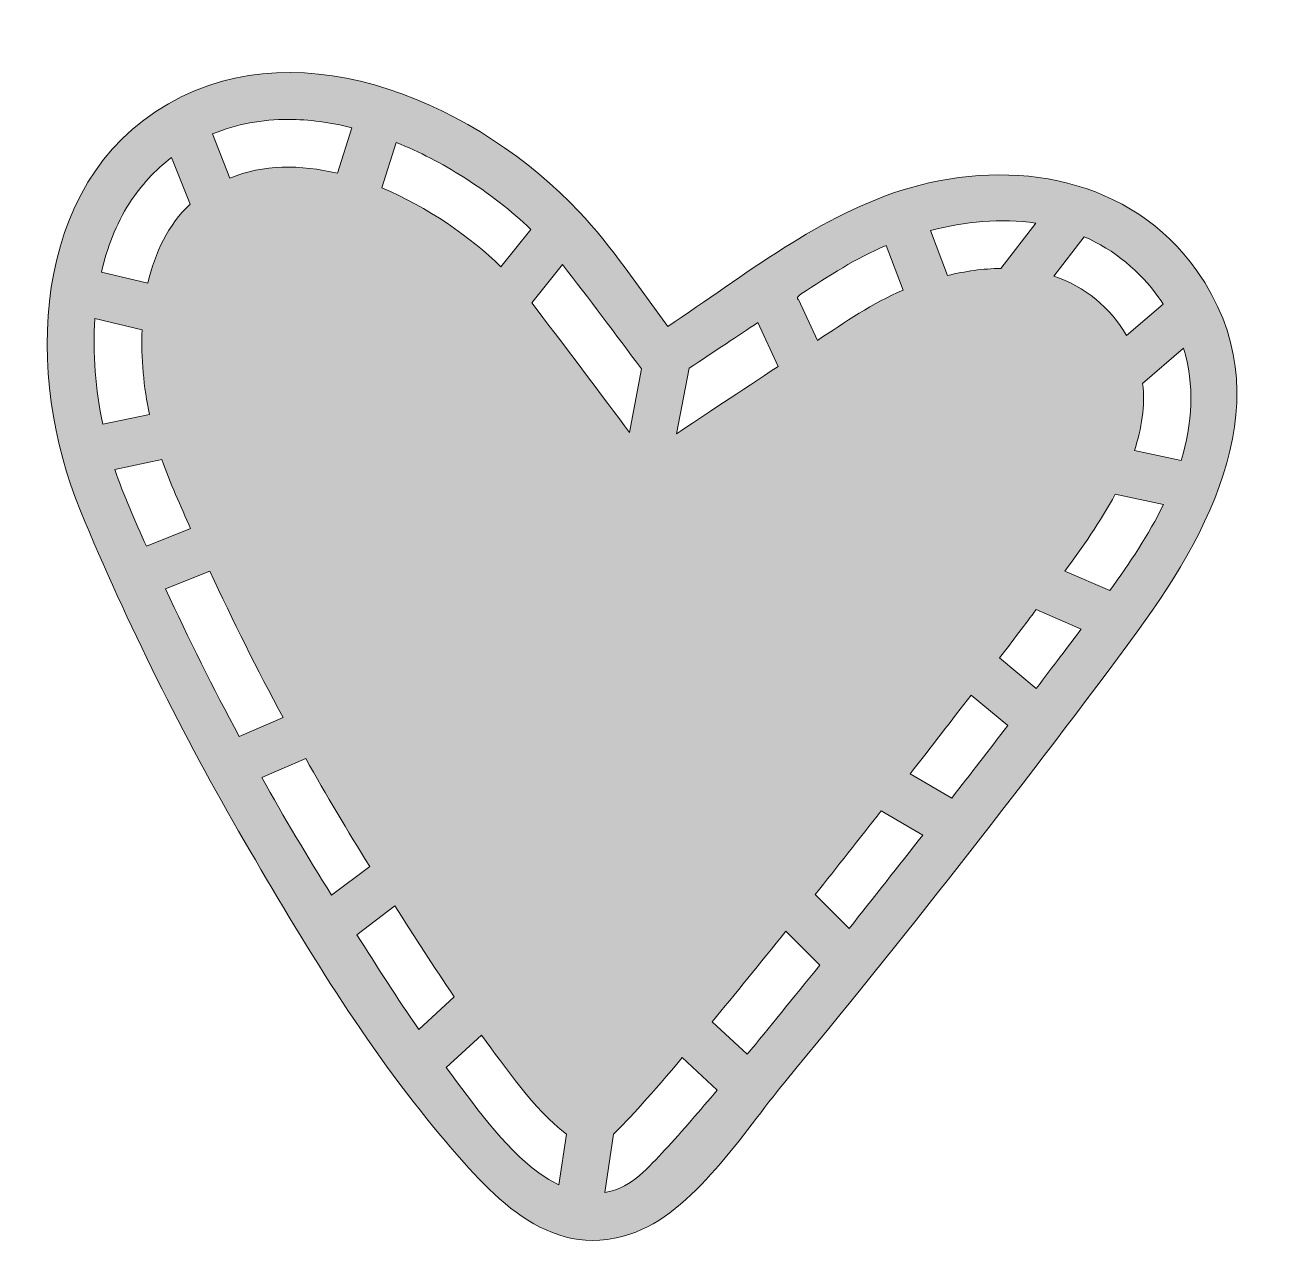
# Model space of a CAD drawing. Header units: inches. Extents: x -2 to 106, y -2 to 104.
import ezdxf

# ---------------------------------------------------------------- set-up
doc = ezdxf.new("R2010")
doc.units = ezdxf.units.IN
doc.header["$MEASUREMENT"] = 0
doc.layers.add('Layer 1', color=7, linetype='Continuous')

msp = doc.modelspace()

# ---------------------------------------------------------------- hatches: boundary and pattern name
at = {"layer": 'Layer 1', "true_color": 0x9157a1}
h = msp.add_hatch(color=215, dxfattribs=at)
h.dxf.hatch_style = 2
edge = h.paths.add_edge_path()
edge.add_spline(control_points=[(2.85, 62.29), (6.87, 52.6), (11.55, 43.18), (16.83, 34.11), (21.86, 25.47), (27.17, 16.59), (33.63, 8.93), (33.63, 8.93), (33.63, 8.93), (33.63, 8.93), (37.67, 4.16), (42.67, -1.82), (49.76, 0.53), (55.19, 2.32), (59.49, 9.3), (62.99, 13.53), (73.07, 25.71), (82.85, 38.2), (92.29, 50.88), (92.29, 50.88), (92.29, 50.88), (92.29, 50.88), (92.29, 50.88), (92.51, 51.19), (92.51, 51.19), (92.51, 51.19), (92.51, 51.19), (92.51, 51.19), (99.3, 60.3), (105.77, 72.08), (98.18, 82.8), (92.57, 90.74), (82.51, 92.46), (73.61, 89.86), (66.02, 87.64), (59.51, 82.37), (53.01, 78.05), (50.56, 81.31), (48.23, 84.87), (45.42, 87.84), (45.42, 87.84), (45.42, 87.84), (45.42, 87.84), (37.02, 96.76), (22.04, 103.76), (10.35, 97.06), (-1.58, 90.23), (-1.88, 73.69), (2.85, 62.29)], knot_values=[0, 0, 0, 0, 0.352778, 0.352778, 0.352778, 0.705556, 0.705556, 0.705556, 1.058333, 1.058333, 1.058333, 1.411111, 1.411111, 1.411111, 1.763889, 1.763889, 1.763889, 2.116667, 2.116667, 2.116667, 2.469444, 2.469444, 2.469444, 2.822222, 2.822222, 2.822222, 3.175, 3.175, 3.175, 3.527778, 3.527778, 3.527778, 3.880556, 3.880556, 3.880556, 4.233333, 4.233333, 4.233333, 4.586111, 4.586111, 4.586111, 4.938889, 4.938889, 4.938889, 5.291667, 5.291667, 5.291667, 5.644444, 5.644444, 5.644444, 5.644444], degree=3, periodic=0)
edge.add_line((2.85, 62.29), (2.85, 62.29))
edge = h.paths.add_edge_path()
edge.add_spline(control_points=[(4.08, 78.73), (4.08, 78.73), (8.1, 77.76), (8.1, 77.76), (8, 75.33), (8.25, 72.84), (8.73, 70.52), (8.73, 70.52), (4.76, 69.69), (4.76, 69.69), (4.12, 72.64), (3.88, 75.72), (4.08, 78.73)], knot_values=[0, 0, 0, 0, 0.352778, 0.352778, 0.352778, 0.705556, 0.705556, 0.705556, 1.058333, 1.058333, 1.058333, 1.411111, 1.411111, 1.411111, 1.411111], degree=3, periodic=0)
edge.add_line((4.08, 78.73), (4.08, 78.73))
edge = h.paths.add_edge_path()
edge.add_spline(control_points=[(5.78, 65.83), (5.78, 65.83), (9.8, 66.67), (9.8, 66.67), (10.5, 64.66), (11.4, 62.72), (12.25, 60.78), (12.25, 60.78), (8.47, 59.27), (8.47, 59.27), (7.52, 61.43), (6.52, 63.59), (5.78, 65.83)], knot_values=[0, 0, 0, 0, 0.352778, 0.352778, 0.352778, 0.705556, 0.705556, 0.705556, 1.058333, 1.058333, 1.058333, 1.411111, 1.411111, 1.411111, 1.411111], degree=3, periodic=0)
edge.add_line((5.78, 65.83), (5.78, 65.83))
edge = h.paths.add_edge_path()
edge.add_spline(control_points=[(20.15, 44.65), (20.15, 44.65), (16.4, 43.03), (16.4, 43.03), (14.18, 47.17), (12.08, 51.37), (10.11, 55.63), (10.11, 55.63), (13.9, 57.15), (13.9, 57.15), (15.85, 52.91), (17.94, 48.75), (20.15, 44.65)], knot_values=[0, 0, 0, 0, 0.352778, 0.352778, 0.352778, 0.705556, 0.705556, 0.705556, 1.058333, 1.058333, 1.058333, 1.411111, 1.411111, 1.411111, 1.411111], degree=3, periodic=0)
edge.add_line((20.15, 44.65), (20.15, 44.65))
edge = h.paths.add_edge_path()
edge.add_spline(control_points=[(18.33, 39.52), (18.33, 39.52), (22.08, 41.14), (22.08, 41.14), (23.83, 38.04), (25.65, 34.97), (27.55, 31.94), (27.55, 31.94), (24.29, 29.48), (24.29, 29.48), (22.22, 32.78), (20.23, 36.12), (18.33, 39.52)], knot_values=[0, 0, 0, 0, 0.352778, 0.352778, 0.352778, 0.705556, 0.705556, 0.705556, 1.058333, 1.058333, 1.058333, 1.411111, 1.411111, 1.411111, 1.411111], degree=3, periodic=0)
edge.add_line((18.33, 39.52), (18.33, 39.52))
edge = h.paths.add_edge_path()
edge.add_spline(control_points=[(26.44, 26.11), (26.44, 26.11), (29.7, 28.57), (29.7, 28.57), (31.36, 25.97), (33.01, 23.35), (34.76, 20.81), (34.76, 20.81), (31.74, 18.02), (31.74, 18.02), (29.9, 20.67), (28.17, 23.39), (26.44, 26.11)], knot_values=[0, 0, 0, 0, 0.352778, 0.352778, 0.352778, 0.705556, 0.705556, 0.705556, 1.058333, 1.058333, 1.058333, 1.411111, 1.411111, 1.411111, 1.411111], degree=3, periodic=0)
edge.add_line((26.44, 26.11), (26.44, 26.11))
edge = h.paths.add_edge_path()
edge.add_spline(control_points=[(41.99, 5.77), (38.88, 8.05), (36.4, 11.69), (34.08, 14.76), (34.08, 14.76), (37.09, 17.54), (37.09, 17.54), (39.2, 14.71), (41.5, 11.23), (44.34, 9.09), (44.34, 9.09), (43.7, 4.75), (43.7, 4.75), (43.11, 5.02), (42.54, 5.37), (41.99, 5.77)], knot_values=[0, 0, 0, 0, 0.352778, 0.352778, 0.352778, 0.705556, 0.705556, 0.705556, 1.058333, 1.058333, 1.058333, 1.411111, 1.411111, 1.411111, 1.763889, 1.763889, 1.763889, 1.763889], degree=3, periodic=0)
edge.add_line((41.99, 5.77), (41.99, 5.77))
edge = h.paths.add_edge_path()
edge.add_spline(control_points=[(52.73, 7.72), (51.41, 6.3), (49.9, 4.54), (47.89, 4.15), (47.89, 4.15), (47.89, 4.15), (47.89, 4.15), (47.8, 4.13), (47.72, 4.12), (47.63, 4.11), (47.63, 4.11), (48.37, 9.09), (48.37, 9.09), (49.64, 10.31), (51.7, 12.62), (54.23, 15.61), (54.23, 15.61), (57.22, 12.84), (57.22, 12.84), (55.75, 11.11), (54.28, 9.38), (52.73, 7.72)], knot_values=[0, 0, 0, 0, 0.352778, 0.352778, 0.352778, 0.705556, 0.705556, 0.705556, 1.058333, 1.058333, 1.058333, 1.411111, 1.411111, 1.411111, 1.763889, 1.763889, 1.763889, 2.116667, 2.116667, 2.116667, 2.469444, 2.469444, 2.469444, 2.469444], degree=3, periodic=0)
edge.add_line((52.73, 7.72), (52.73, 7.72))
edge = h.paths.add_edge_path()
edge.add_spline(control_points=[(63.08, 26.41), (63.08, 26.41), (65.97, 23.5), (65.97, 23.5), (63.68, 20.66), (61.61, 18.11), (59.78, 15.9), (59.78, 15.9), (56.79, 18.67), (56.79, 18.67), (58.74, 21.03), (60.87, 23.66), (63.08, 26.41)], knot_values=[0, 0, 0, 0, 0.352778, 0.352778, 0.352778, 0.705556, 0.705556, 0.705556, 1.058333, 1.058333, 1.058333, 1.411111, 1.411111, 1.411111, 1.411111], degree=3, periodic=0)
edge.add_line((63.08, 26.41), (63.08, 26.41))
edge = h.paths.add_edge_path()
edge.add_spline(control_points=[(53.75, 68.88), (53.75, 68.88), (54.81, 74.47), (54.81, 74.47), (57.07, 75.97), (59.02, 77.26), (60.68, 78.37), (60.68, 78.37), (62.42, 74.63), (62.42, 74.63), (59.31, 72.57), (55.98, 70.36), (53.75, 68.88)], knot_values=[0, 0, 0, 0, 0.352778, 0.352778, 0.352778, 0.705556, 0.705556, 0.705556, 1.058333, 1.058333, 1.058333, 1.411111, 1.411111, 1.411111, 1.411111], degree=3, periodic=0)
edge.add_line((53.75, 68.88), (53.75, 68.88))
edge = h.paths.add_edge_path()
edge.add_spline(control_points=[(68.48, 26.64), (68.48, 26.64), (65.59, 29.54), (65.59, 29.54), (67.46, 31.9), (69.36, 34.3), (71.22, 36.68), (71.22, 36.68), (74.77, 34.61), (74.77, 34.61), (72.7, 31.97), (70.58, 29.28), (68.48, 26.64)], knot_values=[0, 0, 0, 0, 0.352778, 0.352778, 0.352778, 0.705556, 0.705556, 0.705556, 1.058333, 1.058333, 1.058333, 1.411111, 1.411111, 1.411111, 1.411111], degree=3, periodic=0)
edge.add_line((68.48, 26.64), (68.48, 26.64))
edge = h.paths.add_edge_path()
edge.add_spline(control_points=[(77.25, 37.78), (77.25, 37.78), (73.7, 39.85), (73.7, 39.85), (75.52, 42.18), (77.27, 44.45), (78.9, 46.57), (78.9, 46.57), (82.03, 43.97), (82.03, 43.97), (80.45, 41.9), (78.85, 39.84), (77.25, 37.78)], knot_values=[0, 0, 0, 0, 0.352778, 0.352778, 0.352778, 0.705556, 0.705556, 0.705556, 1.058333, 1.058333, 1.058333, 1.411111, 1.411111, 1.411111, 1.411111], degree=3, periodic=0)
edge.add_line((77.25, 37.78), (77.25, 37.78))
edge = h.paths.add_edge_path()
edge.add_spline(control_points=[(84.46, 53.87), (84.46, 53.87), (88.31, 52.21), (88.31, 52.21), (87.21, 50.74), (85.91, 49.03), (84.46, 47.13), (84.46, 47.13), (81.33, 49.74), (81.33, 49.74), (82.48, 51.24), (83.53, 52.63), (84.46, 53.87)], knot_values=[0, 0, 0, 0, 0.352778, 0.352778, 0.352778, 0.705556, 0.705556, 0.705556, 1.058333, 1.058333, 1.058333, 1.411111, 1.411111, 1.411111, 1.411111], degree=3, periodic=0)
edge.add_line((84.46, 53.87), (84.46, 53.87))
edge = h.paths.add_edge_path()
edge.add_spline(control_points=[(90.74, 55.5), (90.74, 55.5), (86.91, 57.16), (86.91, 57.16), (88.37, 59.14), (89.95, 61.36), (91.2, 63.71), (91.2, 63.71), (95.33, 62.84), (95.33, 62.84), (94.06, 60.24), (92.44, 57.83), (90.74, 55.5)], knot_values=[0, 0, 0, 0, 0.352778, 0.352778, 0.352778, 0.705556, 0.705556, 0.705556, 1.058333, 1.058333, 1.058333, 1.411111, 1.411111, 1.411111, 1.411111], degree=3, periodic=0)
edge.add_line((90.74, 55.5), (90.74, 55.5))
edge = h.paths.add_edge_path()
edge.add_spline(control_points=[(93.55, 73.18), (93.55, 73.18), (97.05, 76.2), (97.05, 76.2), (98.01, 73.05), (97.8, 69.71), (96.84, 66.59), (96.84, 66.59), (92.84, 67.44), (92.84, 67.44), (93.47, 69.33), (93.77, 71.26), (93.55, 73.18)], knot_values=[0, 0, 0, 0, 0.352778, 0.352778, 0.352778, 0.705556, 0.705556, 0.705556, 1.058333, 1.058333, 1.058333, 1.411111, 1.411111, 1.411111, 1.411111], degree=3, periodic=0)
edge.add_line((93.55, 73.18), (93.55, 73.18))
edge = h.paths.add_edge_path()
edge.add_spline(control_points=[(94.93, 80.5), (94.93, 80.5), (94.93, 80.5), (94.93, 80.5), (95.06, 80.32), (95.18, 80.14), (95.3, 79.95), (95.3, 79.95), (92.18, 77.26), (92.18, 77.26), (90.79, 79.65), (88.6, 81.47), (85.97, 82.34), (85.97, 82.34), (88.56, 85.7), (88.56, 85.7), (91.12, 84.58), (93.32, 82.78), (94.93, 80.5)], knot_values=[0, 0, 0, 0, 0.352778, 0.352778, 0.352778, 0.705556, 0.705556, 0.705556, 1.058333, 1.058333, 1.058333, 1.411111, 1.411111, 1.411111, 1.763889, 1.763889, 1.763889, 2.116667, 2.116667, 2.116667, 2.116667], degree=3, periodic=0)
edge.add_line((94.93, 80.5), (94.93, 80.5))
edge = h.paths.add_edge_path()
edge.add_spline(control_points=[(84.43, 86.86), (84.43, 86.86), (81.44, 83), (81.44, 83), (79.93, 82.98), (78.39, 82.76), (76.88, 82.39), (76.88, 82.39), (75.44, 86.23), (75.44, 86.23), (78.36, 87), (81.43, 87.31), (84.43, 86.86)], knot_values=[0, 0, 0, 0, 0.352778, 0.352778, 0.352778, 0.705556, 0.705556, 0.705556, 1.058333, 1.058333, 1.058333, 1.411111, 1.411111, 1.411111, 1.411111], degree=3, periodic=0)
edge.add_line((84.43, 86.86), (84.43, 86.86))
edge = h.paths.add_edge_path()
edge.add_spline(control_points=[(64.4, 80.82), (66.75, 82.36), (69.05, 83.87), (71.66, 84.95), (71.66, 84.95), (73.1, 81.14), (73.1, 81.14), (70.46, 80.04), (68.15, 78.41), (65.78, 76.85), (65.78, 76.85), (64.15, 80.35), (64.15, 80.35), (64.15, 80.35), (63.85, 80.46), (64.4, 80.82)], knot_values=[0, 0, 0, 0, 0.352778, 0.352778, 0.352778, 0.705556, 0.705556, 0.705556, 1.058333, 1.058333, 1.058333, 1.411111, 1.411111, 1.411111, 1.763889, 1.763889, 1.763889, 1.763889], degree=3, periodic=0)
edge.add_line((64.4, 80.82), (64.4, 80.82))
edge = h.paths.add_edge_path()
edge.add_spline(control_points=[(50.74, 74.43), (50.74, 74.43), (49.72, 69), (49.72, 69), (47.65, 71.78), (43.75, 77), (41.38, 80.05), (41.38, 80.05), (44, 83.32), (44, 83.32), (46.3, 80.39), (48.52, 77.41), (50.74, 74.43)], knot_values=[0, 0, 0, 0, 0.352778, 0.352778, 0.352778, 0.705556, 0.705556, 0.705556, 1.058333, 1.058333, 1.058333, 1.411111, 1.411111, 1.411111, 1.411111], degree=3, periodic=0)
edge.add_line((50.74, 74.43), (50.74, 74.43))
edge = h.paths.add_edge_path()
edge.add_spline(control_points=[(35.53, 90.81), (37.69, 89.44), (39.66, 87.89), (41.31, 86.33), (41.31, 86.33), (38.75, 83.14), (38.75, 83.14), (36.12, 85.7), (32.49, 88.24), (28.58, 89.87), (28.58, 89.87), (29.8, 93.76), (29.8, 93.76), (31.79, 92.96), (33.73, 91.94), (35.53, 90.81)], knot_values=[0, 0, 0, 0, 0.352778, 0.352778, 0.352778, 0.705556, 0.705556, 0.705556, 1.058333, 1.058333, 1.058333, 1.411111, 1.411111, 1.411111, 1.763889, 1.763889, 1.763889, 1.763889], degree=3, periodic=0)
edge.add_line((35.53, 90.81), (35.53, 90.81))
edge = h.paths.add_edge_path()
edge.add_spline(control_points=[(20.58, 95.72), (22.36, 95.72), (24.19, 95.47), (26.01, 95.01), (26.01, 95.01), (24.8, 91.12), (24.8, 91.12), (21.63, 91.88), (18.44, 91.89), (15.61, 90.7), (15.61, 90.7), (14.13, 94.48), (14.13, 94.48), (16.17, 95.33), (18.38, 95.72), (20.58, 95.72)], knot_values=[0, 0, 0, 0, 0.352778, 0.352778, 0.352778, 0.705556, 0.705556, 0.705556, 1.058333, 1.058333, 1.058333, 1.411111, 1.411111, 1.411111, 1.763889, 1.763889, 1.763889, 1.763889], degree=3, periodic=0)
edge.add_line((20.58, 95.72), (20.58, 95.72))
edge = h.paths.add_edge_path()
edge.add_spline(control_points=[(7.02, 88.56), (7.99, 90.07), (9.21, 91.39), (10.63, 92.47), (10.63, 92.47), (12.2, 88.47), (12.2, 88.47), (10.34, 86.73), (9.2, 84.36), (8.6, 81.74), (8.6, 81.74), (4.64, 82.69), (4.64, 82.69), (5.11, 84.76), (5.88, 86.76), (7.02, 88.56)], knot_values=[0, 0, 0, 0, 0.352778, 0.352778, 0.352778, 0.705556, 0.705556, 0.705556, 1.058333, 1.058333, 1.058333, 1.411111, 1.411111, 1.411111, 1.763889, 1.763889, 1.763889, 1.763889], degree=3, periodic=0)
edge.add_line((7.02, 88.56), (7.02, 88.56))

# ---------------------------------------------------------------- linework, layer by layer
at = {"layer": 'Layer 1', "lineweight": 0}
for points, knots in [([(2.85, 62.29), (6.87, 52.6), (11.55, 43.18), (16.83, 34.11), (21.86, 25.47), (27.17, 16.59), (33.63, 8.93), (33.63, 8.93), (33.63, 8.93), (33.63, 8.93), (37.67, 4.16), (42.67, -1.82), (49.76, 0.53), (55.19, 2.32), (59.49, 9.3), (62.99, 13.53), (73.07, 25.71), (82.85, 38.2), (92.29, 50.88), (92.29, 50.88), (92.29, 50.88), (92.29, 50.88), (92.29, 50.88), (92.51, 51.19), (92.51, 51.19), (92.51, 51.19), (92.51, 51.19), (92.51, 51.19), (99.3, 60.3), (105.77, 72.08), (98.18, 82.8), (92.57, 90.74), (82.51, 92.46), (73.61, 89.86), (66.02, 87.64), (59.51, 82.37), (53.01, 78.05), (50.56, 81.31), (48.23, 84.87), (45.42, 87.84), (45.42, 87.84), (45.42, 87.84), (45.42, 87.84), (37.02, 96.76), (22.04, 103.76), (10.35, 97.06), (-1.58, 90.23), (-1.88, 73.69), (2.85, 62.29)], [0, 0, 0, 0, 1, 1, 1, 2, 2, 2, 3, 3, 3, 4, 4, 4, 5, 5, 5, 6, 6, 6, 7, 7, 7, 8, 8, 8, 9, 9, 9, 10, 10, 10, 11, 11, 11, 12, 12, 12, 13, 13, 13, 14, 14, 14, 15, 15, 15, 16, 16, 16, 16]), ([(20.58, 95.72), (22.36, 95.72), (24.19, 95.47), (26.01, 95.01), (26.01, 95.01), (24.8, 91.12), (24.8, 91.12), (21.63, 91.88), (18.44, 91.89), (15.61, 90.7), (15.61, 90.7), (14.13, 94.48), (14.13, 94.48), (16.17, 95.33), (18.38, 95.72), (20.58, 95.72)], [0, 0, 0, 0, 1, 1, 1, 2, 2, 2, 3, 3, 3, 4, 4, 4, 5, 5, 5, 5]), ([(35.53, 90.81), (37.69, 89.44), (39.66, 87.89), (41.31, 86.33), (41.31, 86.33), (38.75, 83.14), (38.75, 83.14), (36.12, 85.7), (32.49, 88.24), (28.58, 89.87), (28.58, 89.87), (29.8, 93.76), (29.8, 93.76), (31.79, 92.96), (33.73, 91.94), (35.53, 90.81)], [0, 0, 0, 0, 1, 1, 1, 2, 2, 2, 3, 3, 3, 4, 4, 4, 5, 5, 5, 5]), ([(7.02, 88.56), (7.99, 90.07), (9.21, 91.39), (10.63, 92.47), (10.63, 92.47), (12.2, 88.47), (12.2, 88.47), (10.34, 86.73), (9.2, 84.36), (8.6, 81.74), (8.6, 81.74), (4.64, 82.69), (4.64, 82.69), (5.11, 84.76), (5.88, 86.76), (7.02, 88.56)], [0, 0, 0, 0, 1, 1, 1, 2, 2, 2, 3, 3, 3, 4, 4, 4, 5, 5, 5, 5]), ([(84.43, 86.86), (84.43, 86.86), (81.44, 83), (81.44, 83), (79.93, 82.98), (78.39, 82.76), (76.88, 82.39), (76.88, 82.39), (75.44, 86.23), (75.44, 86.23), (78.36, 87), (81.43, 87.31), (84.43, 86.86)], [0, 0, 0, 0, 1, 1, 1, 2, 2, 2, 3, 3, 3, 4, 4, 4, 4]), ([(94.93, 80.5), (94.93, 80.5), (94.93, 80.5), (94.93, 80.5), (95.06, 80.32), (95.18, 80.14), (95.3, 79.95), (95.3, 79.95), (92.18, 77.26), (92.18, 77.26), (90.79, 79.65), (88.6, 81.47), (85.97, 82.34), (85.97, 82.34), (88.56, 85.7), (88.56, 85.7), (91.12, 84.58), (93.32, 82.78), (94.93, 80.5)], [0, 0, 0, 0, 1, 1, 1, 2, 2, 2, 3, 3, 3, 4, 4, 4, 5, 5, 5, 6, 6, 6, 6]), ([(64.4, 80.82), (66.75, 82.36), (69.05, 83.87), (71.66, 84.95), (71.66, 84.95), (73.1, 81.14), (73.1, 81.14), (70.46, 80.04), (68.15, 78.41), (65.78, 76.85), (65.78, 76.85), (64.15, 80.35), (64.15, 80.35), (64.15, 80.35), (63.85, 80.46), (64.4, 80.82)], [0, 0, 0, 0, 1, 1, 1, 2, 2, 2, 3, 3, 3, 4, 4, 4, 5, 5, 5, 5]), ([(50.74, 74.43), (50.74, 74.43), (49.72, 69), (49.72, 69), (47.65, 71.78), (43.75, 77), (41.38, 80.05), (41.38, 80.05), (44, 83.32), (44, 83.32), (46.3, 80.39), (48.52, 77.41), (50.74, 74.43)], [0, 0, 0, 0, 1, 1, 1, 2, 2, 2, 3, 3, 3, 4, 4, 4, 4]), ([(4.08, 78.73), (4.08, 78.73), (8.1, 77.76), (8.1, 77.76), (8, 75.33), (8.25, 72.84), (8.73, 70.52), (8.73, 70.52), (4.76, 69.69), (4.76, 69.69), (4.12, 72.64), (3.88, 75.72), (4.08, 78.73)], [0, 0, 0, 0, 1, 1, 1, 2, 2, 2, 3, 3, 3, 4, 4, 4, 4]), ([(53.75, 68.88), (53.75, 68.88), (54.81, 74.47), (54.81, 74.47), (57.07, 75.97), (59.02, 77.26), (60.68, 78.37), (60.68, 78.37), (62.42, 74.63), (62.42, 74.63), (59.31, 72.57), (55.98, 70.36), (53.75, 68.88)], [0, 0, 0, 0, 1, 1, 1, 2, 2, 2, 3, 3, 3, 4, 4, 4, 4]), ([(93.55, 73.18), (93.55, 73.18), (97.05, 76.2), (97.05, 76.2), (98.01, 73.05), (97.8, 69.71), (96.84, 66.59), (96.84, 66.59), (92.84, 67.44), (92.84, 67.44), (93.47, 69.33), (93.77, 71.26), (93.55, 73.18)], [0, 0, 0, 0, 1, 1, 1, 2, 2, 2, 3, 3, 3, 4, 4, 4, 4]), ([(5.78, 65.83), (5.78, 65.83), (9.8, 66.67), (9.8, 66.67), (10.5, 64.66), (11.4, 62.72), (12.25, 60.78), (12.25, 60.78), (8.47, 59.27), (8.47, 59.27), (7.52, 61.43), (6.52, 63.59), (5.78, 65.83)], [0, 0, 0, 0, 1, 1, 1, 2, 2, 2, 3, 3, 3, 4, 4, 4, 4]), ([(90.74, 55.5), (90.74, 55.5), (86.91, 57.16), (86.91, 57.16), (88.37, 59.14), (89.95, 61.36), (91.2, 63.71), (91.2, 63.71), (95.33, 62.84), (95.33, 62.84), (94.06, 60.24), (92.44, 57.83), (90.74, 55.5)], [0, 0, 0, 0, 1, 1, 1, 2, 2, 2, 3, 3, 3, 4, 4, 4, 4]), ([(20.15, 44.65), (20.15, 44.65), (16.4, 43.03), (16.4, 43.03), (14.18, 47.17), (12.08, 51.37), (10.11, 55.63), (10.11, 55.63), (13.9, 57.15), (13.9, 57.15), (15.85, 52.91), (17.94, 48.75), (20.15, 44.65)], [0, 0, 0, 0, 1, 1, 1, 2, 2, 2, 3, 3, 3, 4, 4, 4, 4]), ([(84.46, 53.87), (84.46, 53.87), (88.31, 52.21), (88.31, 52.21), (87.21, 50.74), (85.91, 49.03), (84.46, 47.13), (84.46, 47.13), (81.33, 49.74), (81.33, 49.74), (82.48, 51.24), (83.53, 52.63), (84.46, 53.87)], [0, 0, 0, 0, 1, 1, 1, 2, 2, 2, 3, 3, 3, 4, 4, 4, 4]), ([(77.25, 37.78), (77.25, 37.78), (73.7, 39.85), (73.7, 39.85), (75.52, 42.18), (77.27, 44.45), (78.9, 46.57), (78.9, 46.57), (82.03, 43.97), (82.03, 43.97), (80.45, 41.9), (78.85, 39.84), (77.25, 37.78)], [0, 0, 0, 0, 1, 1, 1, 2, 2, 2, 3, 3, 3, 4, 4, 4, 4]), ([(18.33, 39.52), (18.33, 39.52), (22.08, 41.14), (22.08, 41.14), (23.83, 38.04), (25.65, 34.97), (27.55, 31.94), (27.55, 31.94), (24.29, 29.48), (24.29, 29.48), (22.22, 32.78), (20.23, 36.12), (18.33, 39.52)], [0, 0, 0, 0, 1, 1, 1, 2, 2, 2, 3, 3, 3, 4, 4, 4, 4]), ([(68.48, 26.64), (68.48, 26.64), (65.59, 29.54), (65.59, 29.54), (67.46, 31.9), (69.36, 34.3), (71.22, 36.68), (71.22, 36.68), (74.77, 34.61), (74.77, 34.61), (72.7, 31.97), (70.58, 29.28), (68.48, 26.64)], [0, 0, 0, 0, 1, 1, 1, 2, 2, 2, 3, 3, 3, 4, 4, 4, 4]), ([(26.44, 26.11), (26.44, 26.11), (29.7, 28.57), (29.7, 28.57), (31.36, 25.97), (33.01, 23.35), (34.76, 20.81), (34.76, 20.81), (31.74, 18.02), (31.74, 18.02), (29.9, 20.67), (28.17, 23.39), (26.44, 26.11)], [0, 0, 0, 0, 1, 1, 1, 2, 2, 2, 3, 3, 3, 4, 4, 4, 4]), ([(63.08, 26.41), (63.08, 26.41), (65.97, 23.5), (65.97, 23.5), (63.68, 20.66), (61.61, 18.11), (59.78, 15.9), (59.78, 15.9), (56.79, 18.67), (56.79, 18.67), (58.74, 21.03), (60.87, 23.66), (63.08, 26.41)], [0, 0, 0, 0, 1, 1, 1, 2, 2, 2, 3, 3, 3, 4, 4, 4, 4]), ([(41.99, 5.77), (38.88, 8.05), (36.4, 11.69), (34.08, 14.76), (34.08, 14.76), (37.09, 17.54), (37.09, 17.54), (39.2, 14.71), (41.5, 11.23), (44.34, 9.09), (44.34, 9.09), (43.7, 4.75), (43.7, 4.75), (43.11, 5.02), (42.54, 5.37), (41.99, 5.77)], [0, 0, 0, 0, 1, 1, 1, 2, 2, 2, 3, 3, 3, 4, 4, 4, 5, 5, 5, 5]), ([(52.73, 7.72), (51.41, 6.3), (49.9, 4.54), (47.89, 4.15), (47.89, 4.15), (47.89, 4.15), (47.89, 4.15), (47.8, 4.13), (47.72, 4.12), (47.63, 4.11), (47.63, 4.11), (48.37, 9.09), (48.37, 9.09), (49.64, 10.31), (51.7, 12.62), (54.23, 15.61), (54.23, 15.61), (57.22, 12.84), (57.22, 12.84), (55.75, 11.11), (54.28, 9.38), (52.73, 7.72)], [0, 0, 0, 0, 1, 1, 1, 2, 2, 2, 3, 3, 3, 4, 4, 4, 5, 5, 5, 6, 6, 6, 7, 7, 7, 7])]:
    msp.add_open_spline(points, degree=3, knots=knots, dxfattribs=at)

doc.saveas('drawing.dxf')
